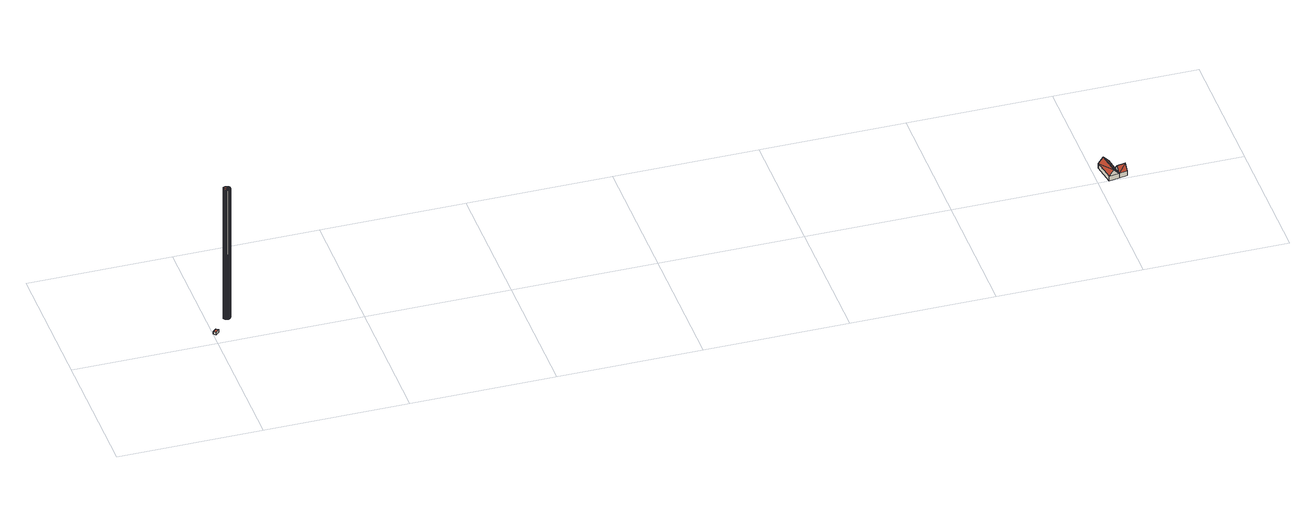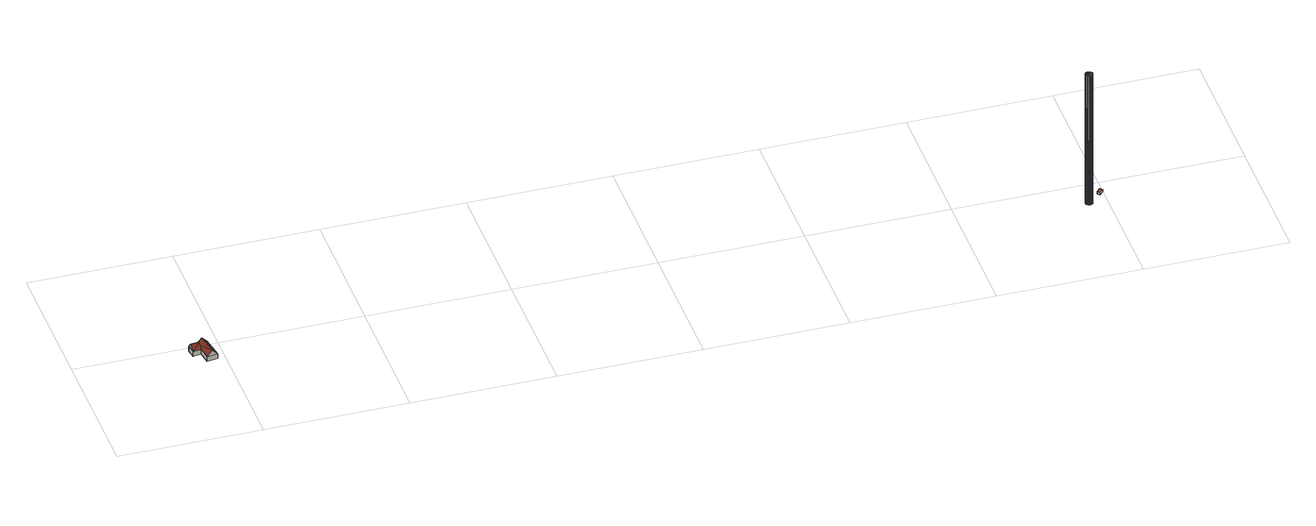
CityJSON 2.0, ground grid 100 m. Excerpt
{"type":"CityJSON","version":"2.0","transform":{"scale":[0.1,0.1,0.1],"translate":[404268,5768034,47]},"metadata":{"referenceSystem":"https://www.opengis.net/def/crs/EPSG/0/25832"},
"CityObjects":{
"building1":{"type":"Building","attributes":{"Gemeindeschluessel":"05515000","Geometrietyp2DReferenz":"3000","function":"31001_2500","roofType":"1000","measuredHeight":2.12},"address":[{"country":"Germany","locality":"Münster","thoroughfareNumber":"43e","thoroughfareName":"Sprakelweg"}],"geometry":[{"type":"Solid","lod":"2","boundaries":[[[[0,1,2,3]],[[4,5,1,0]],[[6,7,5,4]],[[3,2,7,6]],[[4,0,3,6]],[[1,5,7,2]]]],"semantics":{"surfaces":[{"type":"WallSurface"},{"type":"RoofSurface"},{"type":"GroundSurface"}],"values":[[0,0,0,0,1,2]]}}]},
"building2":{"type":"Building","attributes":{"Geometrietyp2DReferenz":"1000","Gemeindeschluessel":"05515000","function":"51002_1220","roofType":"9999","measuredHeight":103.89},"geometry":[{"type":"Solid","lod":"2","boundaries":[[[[8,9,10]],[[9,11,10]],[[12,13,8]],[[13,9,8]],[[14,15,12]],[[15,13,12]],[[16,17,14]],[[17,15,14]],[[18,19,16]],[[19,17,16]],[[20,21,18]],[[21,19,18]],[[22,23,20]],[[23,21,20]],[[24,25,22]],[[25,23,22]],[[26,27,24]],[[27,25,24]],[[28,29,26]],[[29,27,26]],[[30,31,28]],[[31,29,28]],[[32,33,30]],[[33,31,30]],[[34,35,32]],[[35,33,32]],[[36,37,34]],[[37,35,34]],[[38,39,36]],[[39,37,36]],[[40,41,38]],[[41,39,38]],[[42,43,40]],[[43,41,40]],[[44,45,42]],[[45,43,42]],[[46,47,44]],[[47,45,44]],[[10,11,46]],[[11,47,46]],[[11,9,47]],[[9,13,47]],[[13,15,47]],[[15,17,47]],[[17,19,47]],[[19,21,47]],[[21,23,47]],[[23,25,47]],[[25,27,47]],[[27,29,47]],[[29,31,47]],[[31,33,47]],[[33,35,47]],[[35,37,47]],[[37,39,47]],[[39,41,47]],[[41,43,47]],[[43,45,47]],[[8,10,12]],[[10,46,12]],[[46,44,12]],[[44,42,12]],[[42,40,12]],[[40,38,12]],[[38,36,12]],[[36,34,12]],[[34,32,12]],[[32,30,12]],[[30,28,12]],[[28,26,12]],[[26,24,12]],[[24,22,12]],[[22,20,12]],[[20,18,12]],[[18,16,12]],[[16,14,12]]]],"semantics":{"surfaces":[{"type":"WallSurface"},{"type":"GroundSurface"},{"type":"RoofSurface"}],"values":[[0,0,0,0,0,0,0,0,0,0,0,0,0,0,0,0,0,0,0,0,0,0,0,0,0,0,0,0,0,0,0,0,0,0,0,0,0,0,0,0,1,1,1,1,1,1,1,1,1,1,1,1,1,1,1,1,1,1,2,2,2,2,2,2,2,2,2,2,2,2,2,2,2,2,2,2]]}}]},
"building3":{"type":"Building","attributes":{"Geometrietyp2DReferenz":"3000","Gemeindeschluessel":"05515000","function":"31001_1000"},"address":[{"country":"Germany","locality":"Münster","thoroughfareNumber":"132","thoroughfareName":"Aldruper Straße"}],"children":["building3-1","building3-2"]},
"building3-1":{"type":"BuildingPart","attributes":{"roofType":"3100","measuredHeight":7.63},"parents":["building3"],"geometry":[{"type":"Solid","lod":"2","boundaries":[[[[48,49,50,51]],[[52,53,54,49,48]],[[55,56,57,58,59]],[[51,50,56,55]],[[60,61,51]],[[51,55,60]],[[59,62,63,52,48,61]],[[61,60,59]],[[60,55,59]],[[61,48,51]],[[49,54,57,56,50]],[[62,59,58]],[[52,63,53]],[[57,54,53,58]],[[53,63,62,58]]]],"semantics":{"surfaces":[{"type":"WallSurface"},{"type":"RoofSurface"},{"type":"GroundSurface"},{"type":"ClosureSurface"}],"values":[[0,0,0,0,1,1,1,1,0,0,2,0,0,3,3]]}}]},
"building3-2":{"type":"BuildingPart","attributes":{"roofType":"3100","measuredHeight":7.67},"parents":["building3"],"geometry":[{"type":"Solid","lod":"2","boundaries":[[[[58,57,64,65]],[[66,67,54,53]],[[65,64,67,66]],[[66,68,65]],[[68,69,62,58]],[[58,65,68]],[[69,68,66]],[[66,53,63,69]],[[57,54,67,64]],[[57,58,53,54]],[[63,62,69]],[[63,53,58,62]]]],"semantics":{"surfaces":[{"type":"WallSurface"},{"type":"RoofSurface"},{"type":"GroundSurface"},{"type":"ClosureSurface"}],"values":[[0,0,0,0,1,1,1,1,2,3,0,3]]}}]}
},
"vertices":[
[0,106,30],[0,106,9],[15,91,9],[15,91,30],[24,130,30],[24,130,9],[39,115,30],[39,115,9],
[151,236,1073],[151,236,34],[146,242,1073],[146,242,34],[153,229,1073],[153,229,34],[153,221,1073],[153,221,34],[151,213,1073],[151,213,34],[146,207,1073],[146,207,34],[140,203,1073],[140,203,34],[133,200,1073],[133,200,34],[125,200,1073],[125,200,34],[117,203,1073],[117,203,34],[111,207,1073],[111,207,34],[106,213,1073],[106,213,34],[104,221,1073],[104,221,34],[104,229,1073],[104,229,34],[106,236,1073],[106,236,34],[111,242,1073],[111,242,34],[117,247,1073],[117,247,34],[125,250,1073],[125,250,34],[133,250,1073],[133,250,34],[140,247,1073],[140,247,34],
[6127,170,44],[6127,170,8],[6052,158,8],[6052,158,44],[6141,79,44],[6141,79,43],[6141,79,8],[6077,1,44],[6077,1,8],[6152,14,8],[6152,14,43],[6152,14,44],[6115,8,84],[6089,164,84],[6152,15,44],[6141,78,44],
[6209,24,8],[6209,24,43],[6199,89,43],[6199,89,8],[6204,56,85],[6146,47,85]
]}
